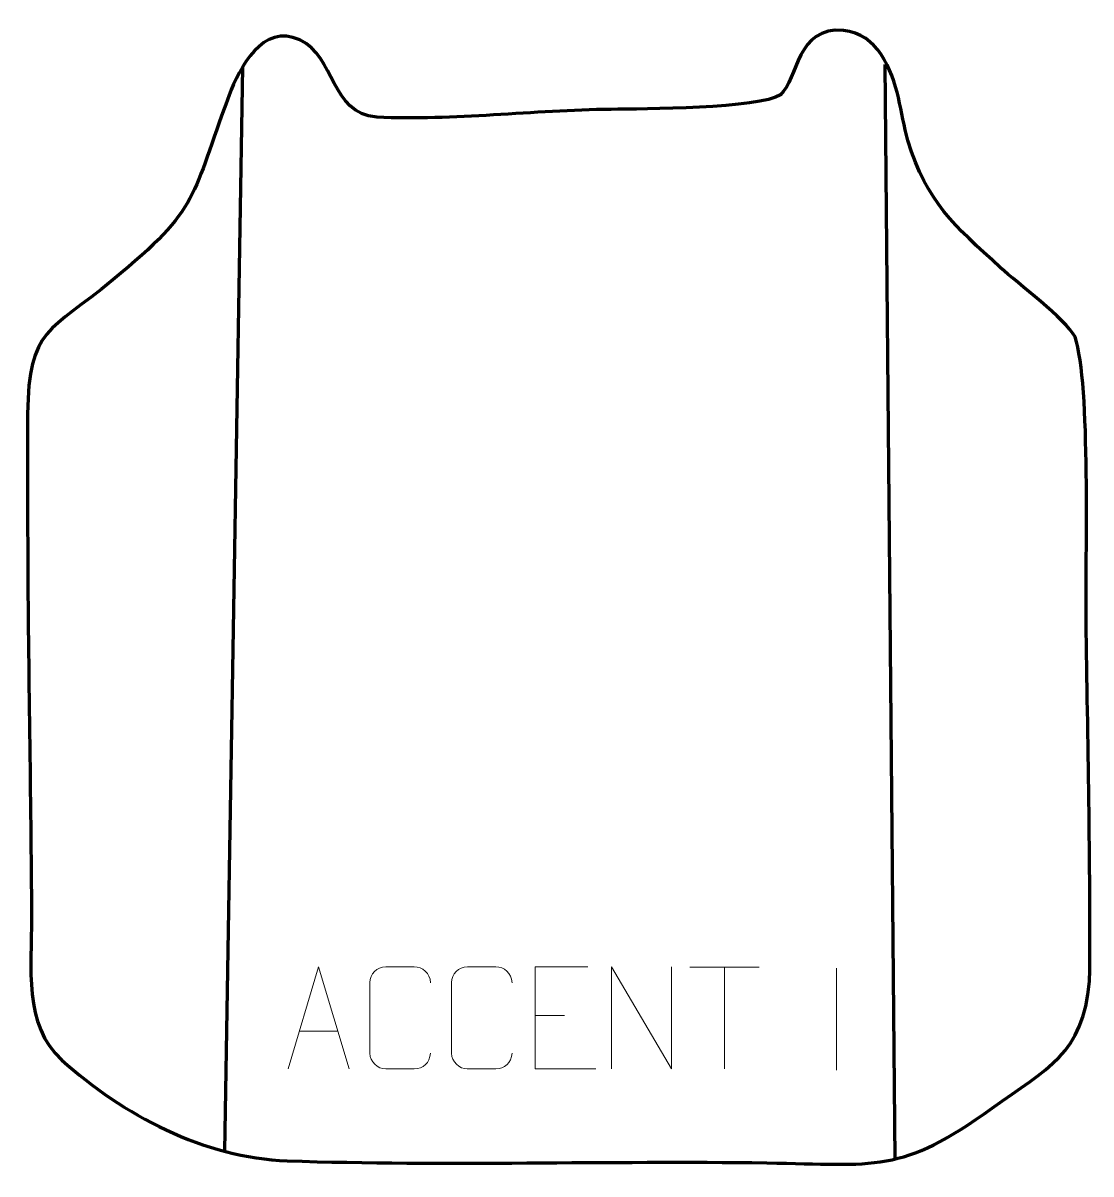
# Model space of a CAD drawing. Header units: millimetres. Extents: x 1031 to 1293, y 258 to 540.
import ezdxf

# ---------------------------------------------------------------- set-up
doc = ezdxf.new("R2010")
doc.units = ezdxf.units.MM
doc.header["$MEASUREMENT"] = 0
doc.layers.add('layer 2', color=7, linetype='Continuous')
doc.layers.add('layer 3', color=7, linetype='Continuous')

msp = doc.modelspace()

# ---------------------------------------------------------------- linework, layer by layer
at = {"layer": 'layer 2', "color": 140, "lineweight": 158}
for points in [[(1242.7005, 530.2873), (1242.7005, 530.2873), (1245.1321, 262.1471), (1245.1321, 262.1471)], [(1085.2481, 529.6557), (1085.2481, 529.6557), (1080.814, 264.0533), (1080.814, 264.0533)]]:
    msp.add_open_spline(points, degree=3, dxfattribs=at)
at = {"layer": 'layer 3', "color": 242, "lineweight": 158}
msp.add_open_spline([(1032.588, 444.7186), (1032.8549, 465.823), (1037.9507, 464.7405), (1053.485, 477.5037), (1053.485, 477.5037), (1075.2199, 495.4146), (1072.583, 497.7638), (1081.9882, 522.7915), (1081.9882, 522.7915), (1084.5243, 529.5402), (1090.2549, 540.4386), (1099.2777, 536.3174), (1099.2777, 536.3174), (1108.1356, 532.2716), (1106.6973, 518.2819), (1118.1669, 517.3772), (1118.1669, 517.3772), (1136.9604, 516.4509), (1156.5453, 519.087), (1175.6409, 519.2927), (1175.6409, 519.2927), (1183.0546, 519.3725), (1212.0866, 519.4444), (1217.126, 522.8623), (1217.126, 522.8623), (1221.4932, 526.8927), (1220.9892, 539.6761), (1232.5816, 538.6165), (1232.5816, 538.6165), (1240.7883, 537.8663), (1244.472, 529.1065), (1246.0122, 522.1649), (1246.0122, 522.1649), (1246.8081, 518.5777), (1247.3963, 515.2434), (1248.3514, 511.6529), (1248.3514, 511.6529), (1253.0926, 496.4406), (1259.5825, 490.9386), (1271.0787, 480.4851), (1271.0787, 480.4851), (1275.214, 476.7248), (1287.0563, 467.9026), (1289.3186, 463.5323), (1289.3186, 463.5323), (1293.2224, 452.0063), (1291.8304, 409.3119), (1292.034, 393.9587), (1292.034, 393.9587), (1292.4228, 364.7435), (1293.1424, 334.8469), (1292.8876, 305.685), (1292.8876, 305.685), (1291.1804, 287.7127), (1282.5989, 284.4326), (1269.0034, 274.6358), (1269.0034, 274.6358), (1246.5998, 258.4921), (1240.5503, 260.7771), (1213.781, 261.2277), (1213.781, 261.2277), (1174.7496, 261.7832), (1135.0948, 260.4314), (1096.2243, 261.7192), (1096.2243, 261.7192), (1075.9347, 262.3915), (1055.8232, 272.9848), (1040.9862, 286.4028), (1040.9862, 286.4028), (1031.4576, 295.0201), (1033.5769, 309.3007), (1033.5287, 321.2309), (1033.5287, 321.2309), (1033.407, 351.359), (1032.7331, 381.4809), (1032.6075, 411.6108), (1032.6075, 411.6108), (1032.5712, 422.1452), (1032.5604, 432.6796), (1032.5845, 443.2139), (1032.5845, 443.2139), (1032.5845, 443.2139), (1032.588, 444.7186), (1032.588, 444.7186)], degree=3, knots=[0, 0, 0, 0, 0.04545455, 0.04545455, 0.04545455, 0.04545455, 0.09090909, 0.09090909, 0.09090909, 0.09090909, 0.13636364, 0.13636364, 0.13636364, 0.13636364, 0.18181818, 0.18181818, 0.18181818, 0.18181818, 0.22727273, 0.22727273, 0.22727273, 0.22727273, 0.27272727, 0.27272727, 0.27272727, 0.27272727, 0.31818182, 0.31818182, 0.31818182, 0.31818182, 0.36363636, 0.36363636, 0.36363636, 0.36363636, 0.40909091, 0.40909091, 0.40909091, 0.40909091, 0.45454545, 0.45454545, 0.45454545, 0.45454545, 0.5, 0.5, 0.5, 0.5, 0.54545455, 0.54545455, 0.54545455, 0.54545455, 0.59090909, 0.59090909, 0.59090909, 0.59090909, 0.63636364, 0.63636364, 0.63636364, 0.63636364, 0.68181818, 0.68181818, 0.68181818, 0.68181818, 0.72727273, 0.72727273, 0.72727273, 0.72727273, 0.77272727, 0.77272727, 0.77272727, 0.77272727, 0.81818182, 0.81818182, 0.81818182, 0.81818182, 0.86363636, 0.86363636, 0.86363636, 0.86363636, 0.90909091, 0.90909091, 0.90909091, 0.90909091, 1, 1, 1, 1], dxfattribs=at)
at = {"layer": 'layer 3', "color": 250, "lineweight": 9}
for points, knots in [([(1096.4761, 284.2553), (1096.4761, 284.2553), (1103.8471, 309.2088), (1103.8471, 309.2088), (1103.8471, 309.2088), (1103.8471, 309.2088), (1111.417, 284.2553), (1111.417, 284.2553)], [0, 0, 0, 0, 0.33333333, 0.33333333, 0.33333333, 0.33333333, 1, 1, 1, 1]), ([(1131.3144, 288.066), (1131.1746, 285.7426), (1129.4974, 284.263), (1127.3497, 284.2522), (1127.3497, 284.2522), (1125.0178, 284.2526), (1122.6859, 284.2526), (1120.3544, 284.2522), (1120.3544, 284.2522), (1118.4294, 284.1468), (1116.4573, 286.0313), (1116.4685, 288.0486), (1116.4685, 288.0486), (1116.4689, 293.8187), (1116.4689, 299.5884), (1116.4685, 305.3577), (1116.4685, 305.3577), (1116.4727, 307.4958), (1118.2194, 309.215), (1120.3718, 309.2015), (1120.3718, 309.2015), (1122.6975, 309.2015), (1125.0236, 309.2015), (1127.3497, 309.2015), (1127.3497, 309.2015), (1129.2963, 309.237), (1131.2877, 307.7455), (1131.3144, 305.3079)], [0, 0, 0, 0, 0.125, 0.125, 0.125, 0.125, 0.25, 0.25, 0.25, 0.25, 0.375, 0.375, 0.375, 0.375, 0.5, 0.5, 0.5, 0.5, 0.625, 0.625, 0.625, 0.625, 0.75, 0.75, 0.75, 0.75, 1, 1, 1, 1]), ([(1151.3144, 288.066), (1151.1746, 285.7426), (1149.4974, 284.263), (1147.3497, 284.2522), (1147.3497, 284.2522), (1145.0178, 284.2526), (1142.6859, 284.2526), (1140.3544, 284.2522), (1140.3544, 284.2522), (1138.4294, 284.1468), (1136.4573, 286.0313), (1136.4685, 288.0486), (1136.4685, 288.0486), (1136.4689, 293.8187), (1136.4689, 299.5884), (1136.4685, 305.3577), (1136.4685, 305.3577), (1136.4727, 307.4958), (1138.2194, 309.215), (1140.3718, 309.2015), (1140.3718, 309.2015), (1142.6975, 309.2015), (1145.0236, 309.2015), (1147.3497, 309.2015), (1147.3497, 309.2015), (1149.2963, 309.237), (1151.2877, 307.7455), (1151.3144, 305.3079)], [0, 0, 0, 0, 0.125, 0.125, 0.125, 0.125, 0.25, 0.25, 0.25, 0.25, 0.375, 0.375, 0.375, 0.375, 0.5, 0.5, 0.5, 0.5, 0.625, 0.625, 0.625, 0.625, 0.75, 0.75, 0.75, 0.75, 1, 1, 1, 1]), ([(1169.8649, 309.209), (1169.8649, 309.209), (1156.991, 309.209), (1156.991, 309.209), (1156.991, 309.209), (1156.991, 309.209), (1156.991, 284.2554), (1156.991, 284.2554), (1156.991, 284.2554), (1156.991, 284.2554), (1171.8568, 284.2554), (1171.8568, 284.2554)], [0, 0, 0, 0, 0.25, 0.25, 0.25, 0.25, 0.5, 0.5, 0.5, 0.5, 1, 1, 1, 1]), ([(1175.7265, 284.2517), (1175.7265, 284.2517), (1175.7265, 309.2052), (1175.7265, 309.2052), (1175.7265, 309.2052), (1175.7265, 309.2052), (1190.3813, 284.2517), (1190.3813, 284.2517), (1190.3813, 284.2517), (1190.3813, 284.2517), (1190.3813, 309.2052), (1190.3813, 309.2052)], [0, 0, 0, 0, 0.25, 0.25, 0.25, 0.25, 0.5, 0.5, 0.5, 0.5, 1, 1, 1, 1])]:
    msp.add_open_spline(points, degree=3, knots=knots, dxfattribs=at)
for points in [[(1194.8877, 309.1817), (1194.8877, 309.1817), (1211.8749, 309.1817), (1211.8749, 309.1817)], [(1203.3815, 284.2517), (1203.3815, 284.2517), (1203.3815, 309.2052), (1203.3815, 309.2052)], [(1230.8459, 308.8792), (1230.8459, 308.8792), (1230.8459, 283.9051), (1230.8459, 283.9051)], [(1156.991, 297.3293), (1156.991, 297.3293), (1164.1591, 297.3293), (1164.1591, 297.3293)], [(1099.1987, 293.5047), (1099.1987, 293.5047), (1108.6944, 293.5047), (1108.6944, 293.5047)]]:
    msp.add_open_spline(points, degree=3, dxfattribs=at)

doc.saveas('drawing.dxf')
